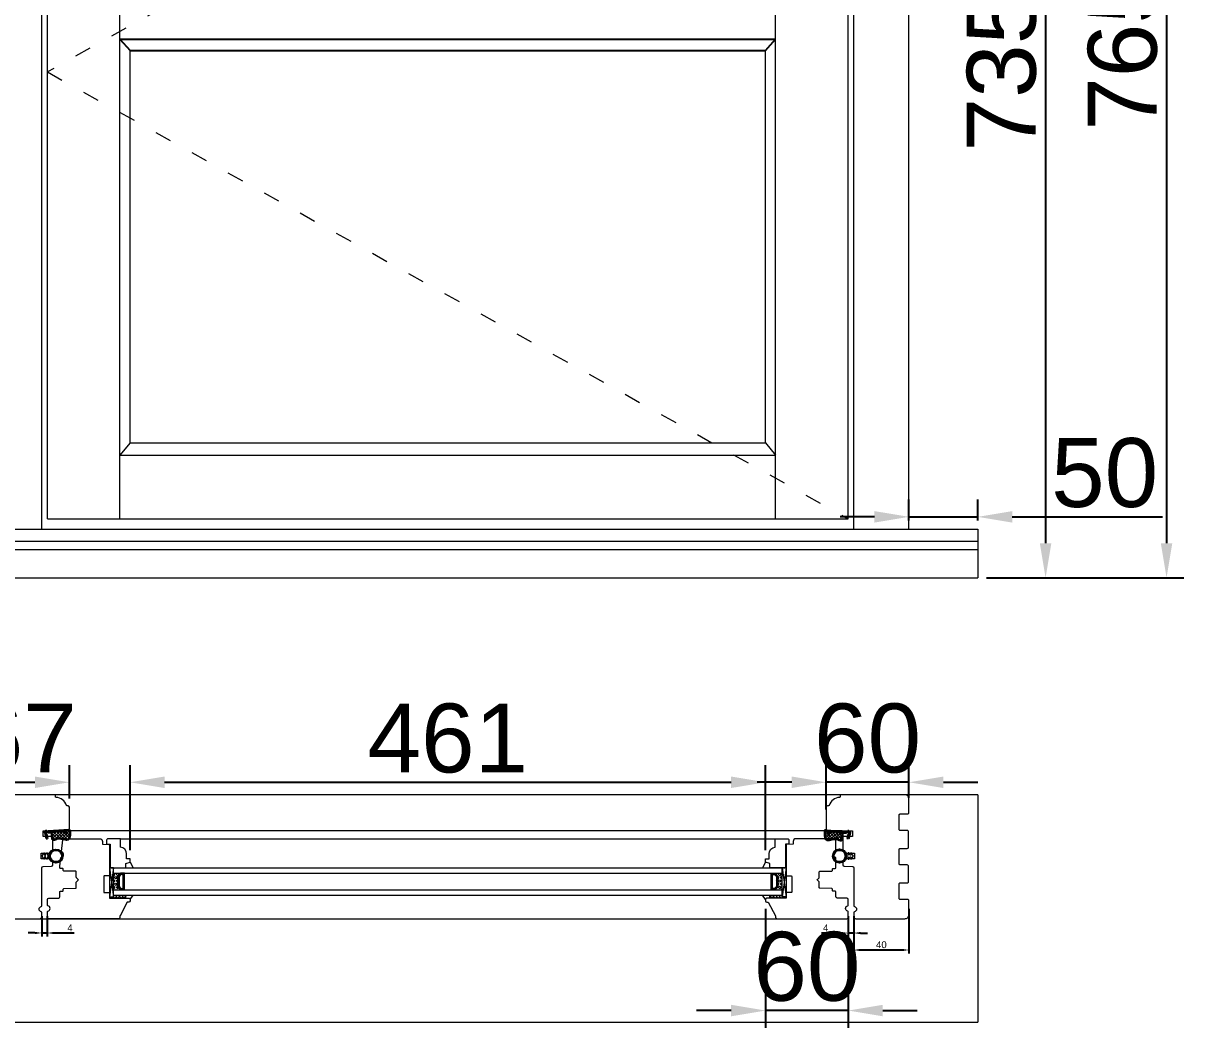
# Model space of a CAD drawing. Header units: millimetres. Extents: x 0 to 182016, y 11 to 3710.
# Drawn here: x 146379 to 147221, y 1122 to 1850 of the extents above; entities that cross this region are included whole.
import ezdxf

# ---------------------------------------------------------------- set-up
doc = ezdxf.new("R2010")
doc.units = ezdxf.units.MM
doc.linetypes.add('ACAD_ISO03W100', pattern=[30, 12, -18])
for name, color, linetype, lineweight in [('Matmenys', 10, 'Continuous', 20), ('OTHER', 251, 'Continuous', 13), ('Stakta', 7, 'Continuous', 25), ('Testinės profilio linijos', 7, 'Continuous', 5)]:
    doc.layers.add(name, color=color, linetype=linetype, lineweight=lineweight)
doc.styles.get("Standard").update_dxf_attribs({"font": 'arial.ttf'})
doc.dimstyles.new('2', dxfattribs={"dimscale": 2, "dimtxt": 2.5, "dimasz": 2.5, "dimexe": 1.25, "dimexo": 0.625, "dimtad": 1, "dimtxsty": 'Standard', "dimcen": 2.5, "dimadec": 0, "dimazin": 0, "dimtfac": 1, "dimtmove": 0, "dimatfit": 3, "dimfxl": 1, "dimarcsym": 0})
doc.dimstyles.new('Padidinti matmenys', dxfattribs={"dimscale": 10, "dimtxt": 5, "dimasz": 2.5, "dimexe": 1.25, "dimexo": 0.625, "dimtad": 1, "dimdec": 1, "dimtxsty": 'Standard', "dimcen": 2.5, "dimadec": 0, "dimazin": 0, "dimtfac": 1, "dimtdec": 1, "dimtmove": 0, "dimatfit": 3, "dimfxl": 1, "dimarcsym": 0})

# ---------------------------------------------------------------- blocks, each defined once
blk = doc.blocks.new('*D1292')
at = {"layer": 'Defpoints', "color": 0, "transparency": 16777216}
for p in [(147021.88, 1209.2), (146981.88, 1203.7), (146981.88, 1178.02)]:
    blk.add_point(p, dxfattribs=at)
at = {"layer": 'Matmenys', "color": 0, "lineweight": -2, "transparency": 16777216}
for p, q in [((147021.88, 1207.95), (147021.88, 1175.52)), ((146981.88, 1202.45), (146981.88, 1175.52)), ((147016.88, 1178.02), (146986.88, 1178.02))]:
    blk.add_line(p, q, dxfattribs=at)
at = {"layer": 'Matmenys', "color": 0, "transparency": 16777216}
for points in [[(146986.88, 1178.85), (146986.88, 1177.18), (146981.88, 1178.02)], [(147016.88, 1178.85), (147016.88, 1177.18), (147021.88, 1178.02)]]:
    blk.add_solid(points, dxfattribs=at)
at = {"layer": 'Matmenys', "color": 0, "lineweight": 5, "transparency": 16777216, "insert": (147001.88, 1181.82), "char_height": 5, "attachment_point": 5}
blk.add_mtext('40', dxfattribs=at)
blk = doc.blocks.new('*D1293')
at = {"color": 0, "lineweight": -2, "transparency": 16777216}
for p, q in [((146961.88, 1279.95), (146961.88, 1312.19)), ((147021.88, 1288.45), (147021.88, 1312.19)), ((146936.88, 1299.69), (146911.88, 1299.69)), ((147021.88, 1299.69), (146961.88, 1299.69)), ((147046.88, 1299.69), (147071.88, 1299.69))]:
    blk.add_line(p, q, dxfattribs=at)
at = {"color": 0, "transparency": 16777216}
for points in [[(146936.88, 1303.86), (146936.88, 1295.53), (146961.88, 1299.69)], [(147046.88, 1303.86), (147046.88, 1295.53), (147021.88, 1299.69)]]:
    blk.add_solid(points, dxfattribs=at)
at = {"layer": 'Defpoints', "color": 0, "transparency": 16777216}
for p in [(146961.88, 1299.69), (147021.88, 1282.2), (146961.88, 1273.7)]:
    blk.add_point(p, dxfattribs=at)
at = {"color": 0, "lineweight": 5, "transparency": 16777216, "insert": (146991.88, 1331.47), "char_height": 50, "attachment_point": 5}
blk.add_mtext('60', dxfattribs=at)
blk = doc.blocks.new('*D1294')
at = {"color": 0, "lineweight": -2, "transparency": 16777216}
for p, q in [((146917.88, 1207.95), (146917.88, 1121.59)), ((146977.88, 1197.7), (146977.88, 1121.59)), ((146892.88, 1134.09), (146867.88, 1134.09)), ((146977.88, 1134.09), (146917.88, 1134.09)), ((147002.88, 1134.09), (147027.88, 1134.09))]:
    blk.add_line(p, q, dxfattribs=at)
at = {"color": 0, "transparency": 16777216}
for points in [[(146892.88, 1138.26), (146892.88, 1129.92), (146917.88, 1134.09)], [(147002.88, 1138.26), (147002.88, 1129.92), (146977.88, 1134.09)]]:
    blk.add_solid(points, dxfattribs=at)
at = {"layer": 'Defpoints', "color": 0, "transparency": 16777216}
for p in [(146917.88, 1214.2), (146977.88, 1203.95), (146917.88, 1134.09)]:
    blk.add_point(p, dxfattribs=at)
at = {"color": 0, "lineweight": 5, "transparency": 16777216, "insert": (146947.88, 1165.87), "char_height": 50, "attachment_point": 5}
blk.add_mtext('60', dxfattribs=at)
blk = doc.blocks.new('*D1295')
at = {"layer": 'Defpoints', "color": 0, "transparency": 16777216}
for p in [(146977.88, 1203.7), (146981.88, 1203.7), (146977.88, 1190.31)]:
    blk.add_point(p, dxfattribs=at)
at = {"layer": 'Matmenys', "color": 0, "lineweight": -2, "transparency": 16777216}
for p, q in [((146977.88, 1202.45), (146977.88, 1187.81)), ((146981.88, 1202.45), (146981.88, 1187.81)), ((146972.88, 1190.31), (146958.48, 1190.31)), ((146981.88, 1190.31), (146977.88, 1190.31)), ((146986.88, 1190.31), (146991.88, 1190.31))]:
    blk.add_line(p, q, dxfattribs=at)
at = {"layer": 'Matmenys', "color": 0, "transparency": 16777216}
for points in [[(146972.88, 1191.14), (146972.88, 1189.47), (146977.88, 1190.31)], [(146986.88, 1191.14), (146986.88, 1189.47), (146981.88, 1190.31)]]:
    blk.add_solid(points, dxfattribs=at)
at = {"layer": 'Matmenys', "color": 0, "lineweight": 5, "transparency": 16777216, "insert": (146961.46, 1194.06), "char_height": 5, "attachment_point": 5}
blk.add_mtext('4', dxfattribs=at)
blk = doc.blocks.new('*D1297')
at = {"color": 0, "lineweight": -2, "transparency": 16777216}
for p, q in [((147028.13, 2183.08), (147133.51, 2183.08)), ((147121.01, 2158.08), (147121.01, 1473.05)), ((147078.13, 1448.05), (147133.51, 1448.05))]:
    blk.add_line(p, q, dxfattribs=at)
at = {"color": 0, "transparency": 16777216}
for points in [[(147116.84, 2158.08), (147125.17, 2158.08), (147121.01, 2183.08)], [(147116.84, 1473.05), (147125.17, 1473.05), (147121.01, 1448.05)]]:
    blk.add_solid(points, dxfattribs=at)
at = {"layer": 'Defpoints', "color": 0, "transparency": 16777216}
for p in [(147021.88, 2183.08), (147071.88, 1448.05), (147121.01, 1448.05)]:
    blk.add_point(p, dxfattribs=at)
at = {"color": 0, "lineweight": 5, "transparency": 16777216, "insert": (147089.21, 1815.57), "char_height": 50, "attachment_point": 5, "rotation": 90}
blk.add_mtext('735', dxfattribs=at)
blk = doc.blocks.new('*D1298')
at = {"layer": 'Defpoints', "color": 0, "transparency": 16777216}
for p in [(146392.89, 1203.73), (146396.89, 1203.73), (146392.89, 1190.36)]:
    blk.add_point(p, dxfattribs=at)
at = {"layer": 'Matmenys', "color": 0, "lineweight": -2, "transparency": 16777216}
for p, q in [((146392.89, 1202.48), (146392.89, 1187.86)), ((146396.89, 1202.48), (146396.89, 1187.86)), ((146387.89, 1190.36), (146382.89, 1190.36)), ((146392.89, 1190.36), (146396.89, 1190.36)), ((146401.89, 1190.36), (146416.29, 1190.36))]:
    blk.add_line(p, q, dxfattribs=at)
at = {"layer": 'Matmenys', "color": 0, "transparency": 16777216}
for points in [[(146387.89, 1191.19), (146387.89, 1189.53), (146392.89, 1190.36)], [(146401.89, 1191.19), (146401.89, 1189.53), (146396.89, 1190.36)]]:
    blk.add_solid(points, dxfattribs=at)
at = {"layer": 'Matmenys', "color": 0, "transparency": 16777216, "insert": (146413.31, 1194.11), "char_height": 5, "attachment_point": 5}
blk.add_mtext('4', dxfattribs=at)
blk = doc.blocks.new('*D1291')
at = {"color": 0, "lineweight": -2, "transparency": 16777216}
for p, q in [((146456.89, 1250.45), (146456.89, 1312.19)), ((146917.88, 1250.45), (146917.88, 1312.19)), ((146481.89, 1299.69), (146892.88, 1299.69))]:
    blk.add_line(p, q, dxfattribs=at)
at = {"color": 0, "transparency": 16777216}
for points in [[(146481.89, 1303.86), (146481.89, 1295.53), (146456.89, 1299.69)], [(146892.88, 1303.86), (146892.88, 1295.53), (146917.88, 1299.69)]]:
    blk.add_solid(points, dxfattribs=at)
at = {"layer": 'Defpoints', "color": 0, "transparency": 16777216}
for p in [(146917.88, 1299.69), (146456.89, 1244.2), (146917.88, 1244.2)]:
    blk.add_point(p, dxfattribs=at)
at = {"color": 0, "lineweight": 5, "transparency": 16777216, "insert": (146687.39, 1331.47), "char_height": 50, "attachment_point": 5}
blk.add_mtext('461', dxfattribs=at)
blk = doc.blocks.new('*D1962')
at = {"color": 0, "lineweight": -2, "transparency": 16777216}
for p, q in [((146345.89, 1287.94), (146345.89, 1312.19)), ((146412.89, 1287.94), (146412.89, 1312.19)), ((146370.89, 1299.69), (146387.89, 1299.69))]:
    blk.add_line(p, q, dxfattribs=at)
at = {"color": 0, "transparency": 16777216}
for points in [[(146370.89, 1303.86), (146370.89, 1295.53), (146345.89, 1299.69)], [(146387.89, 1303.86), (146387.89, 1295.53), (146412.89, 1299.69)]]:
    blk.add_solid(points, dxfattribs=at)
at = {"layer": 'Defpoints', "color": 0, "transparency": 16777216}
for p in [(146412.89, 1299.69), (146345.89, 1281.69), (146412.89, 1281.69)]:
    blk.add_point(p, dxfattribs=at)
at = {"color": 0, "lineweight": 5, "transparency": 16777216, "insert": (146379.39, 1331.47), "char_height": 50, "attachment_point": 5}
blk.add_mtext('67', dxfattribs=at)
blk = doc.blocks.new('*D1966')
at = {"color": 0, "lineweight": -2, "ltscale": 0.1, "transparency": 16777216}
for p, q in [((147021.88, 1489.65), (147021.88, 1504.74)), ((147071.88, 1489.65), (147071.88, 1504.74)), ((146996.88, 1492.24), (146971.88, 1492.24)), ((147021.88, 1492.24), (147071.88, 1492.24)), ((147096.88, 1492.24), (147205.84, 1492.24))]:
    blk.add_line(p, q, dxfattribs=at)
at = {"color": 0, "ltscale": 0.1, "transparency": 16777216}
for points in [[(146996.88, 1496.4), (146996.88, 1488.07), (147021.88, 1492.24)], [(147096.88, 1496.4), (147096.88, 1488.07), (147071.88, 1492.24)]]:
    blk.add_solid(points, dxfattribs=at)
at = {"layer": 'Defpoints', "color": 0, "ltscale": 0.1, "transparency": 16777216}
for p in [(147071.88, 1492.24), (147021.88, 1483.4), (147071.88, 1483.4)]:
    blk.add_point(p, dxfattribs=at)
at = {"color": 0, "ltscale": 0.1, "transparency": 16777216, "insert": (147163.86, 1524.02), "char_height": 50, "attachment_point": 5}
blk.add_mtext('50', dxfattribs=at)
blk = doc.blocks.new('*D1964')
at = {"color": 0, "lineweight": -2, "ltscale": 0.1, "transparency": 16777216}
for p, q in [((147028.13, 2213.08), (147221.26, 2213.08)), ((147208.76, 2188.08), (147208.76, 1473.05)), ((147078.13, 1448.05), (147221.26, 1448.05))]:
    blk.add_line(p, q, dxfattribs=at)
at = {"color": 0, "ltscale": 0.1, "transparency": 16777216}
for points in [[(147204.59, 2188.08), (147212.92, 2188.08), (147208.76, 2213.08)], [(147204.59, 1473.05), (147212.92, 1473.05), (147208.76, 1448.05)]]:
    blk.add_solid(points, dxfattribs=at)
at = {"layer": 'Defpoints', "color": 0, "ltscale": 0.1, "transparency": 16777216}
for p in [(147021.88, 2213.08), (147071.88, 1448.05), (147208.76, 1448.05)]:
    blk.add_point(p, dxfattribs=at)
at = {"color": 0, "ltscale": 0.1, "transparency": 16777216, "insert": (147176.98, 1830.57), "char_height": 50, "attachment_point": 5, "rotation": 90}
blk.add_mtext('765', dxfattribs=at)

msp = doc.modelspace()

# ---------------------------------------------------------------- hatches: boundary and pattern name
at = {"lineweight": 0}
h = msp.add_hatch(dxfattribs=at)
h.set_pattern_fill('HEX', color=256, scale=0.25, angle=90, style=0)
h.set_pattern_definition([(90, (128097.6224, -11685.7087), (1.374815, -4e-16), [0.79375, -1.5875]), (330, (128097.6224, -11685.7087), (-0.6874075, -1.190624716), [0.79375, -1.5875]), (30, (128097.6224, -11684.915), (0.6874075, -1.190624716), [0.79375, -1.5875])])
h.paths.add_polyline_path([(146444.8934556, 1221.699597), (146449.8934556, 1221.699597), (146447.8934556, 1223.699597), (146447.8934556, 1231.699597), (146449.8934556, 1233.699597), (146444.8934556, 1233.700306)])
h = msp.add_hatch(dxfattribs=at)
h.set_pattern_fill('JIS_WOOD', color=256, angle=90, style=0)
h.set_pattern_definition([(45, (128097.6224, -11685.7087), (0.5, -0.5), [])])
h.paths.add_polyline_path([(146447.8934556, 1231.699597), (146447.8934556, 1223.699597), (146449.8934556, 1221.699597), (146452.8934556, 1221.699597), (146452.911189, 1233.7361795), (146449.8934556, 1233.699597)])
h.paths.add_polyline_path([(146448.8934556, 1224.1138105), (146448.8934556, 1231.2853834), (146450.3076691, 1232.699597), (146451.8934556, 1232.699597), (146451.8934556, 1222.699597), (146450.3076691, 1222.699597)], flags=16)
h = msp.add_hatch(dxfattribs=at)
h.set_pattern_fill('JIS_WOOD', color=256, angle=90, style=0)
h.set_pattern_definition([(45, (128179.11124, -11685.7087), (0.5, -0.5), [])])
h.paths.add_polyline_path([(146926.8823523, 1231.699597), (146926.8823523, 1223.699597), (146924.8823523, 1221.699597), (146921.8823523, 1221.699597), (146921.8646189, 1233.7361795), (146924.8823523, 1233.699597)])
h.paths.add_polyline_path([(146925.8823523, 1224.1138105), (146925.8823523, 1231.2853834), (146924.4681388, 1232.699597), (146922.8823523, 1232.699597), (146922.8823523, 1222.699597), (146924.4681388, 1222.699597)], flags=16)
h = msp.add_hatch(dxfattribs=at)
h.set_pattern_fill('HEX', color=256, scale=0.25, angle=90, style=0)
h.set_pattern_definition([(90, (128179.1112, -11685.7087), (1.374815, -4e-16), [0.79375, -1.5875]), (330, (128179.1112, -11685.7087), (-0.6874075, -1.190624716), [0.79375, -1.5875]), (30, (128179.1112, -11684.915), (0.6874075, -1.190624716), [0.79375, -1.5875])])
h.paths.add_polyline_path([(146929.8823523, 1221.699597), (146924.8823523, 1221.699597), (146926.8823523, 1223.699597), (146926.8823523, 1231.699597), (146924.8823523, 1233.699597), (146929.8823523, 1233.700306)])
at = {"lineweight": 0, "ltscale": 0.5}
h = msp.add_hatch(dxfattribs=at)
h.set_pattern_fill('ANSI37', color=256, scale=0.5, angle=90, style=0)
h.set_pattern_definition([(135, (146441.3935, 1215.7003), (-1.12253, -1.12253), []), (225, (146441.3935, 1215.7003), (1.12253, -1.12253), [])])
h.paths.add_polyline_path([(146453.8934556, 1217.700306), (146444.8934556, 1217.700306), (146444.8934556, 1215.700306), (146453.8934556, 1215.700306)])
h = msp.add_hatch(dxfattribs=at)
h.set_pattern_fill('ANSI37', color=256, scale=0.5, angle=90, style=0)
h.set_pattern_definition([(135, (146522.8823, 1215.7003), (-1.122532, -1.122532), []), (225, (146522.8823, 1215.7003), (1.122532, -1.122532), [])])
h.paths.add_polyline_path([(146920.8823523, 1217.700306), (146929.8823523, 1217.700306), (146929.8823523, 1215.700306), (146920.8823523, 1215.700306)])
at = {"layer": 'Matmenys'}
h = msp.add_hatch(dxfattribs=at)
h.set_pattern_fill('ANSI37', color=252, scale=0.5, angle=-180, style=0)
h.set_pattern_definition([(225, (-13233.9916, -1098217.9917), (1.1225320151, -1.1225320151), []), (315, (-13233.9916, -1098217.9917), (1.1225320151, 1.1225320151), [])])
edge = h.paths.add_edge_path()
edge.add_arc((146410.3050085, 1264.0058823), 0.1, 363.5893456117, 453.5893456117, ccw=False)
edge.add_line((146410.4048124, 1264.0121428), (146410.5018955, 1262.4644571))
edge.add_arc((146410.7514051, 1262.4801083), 0.25, 183.5893456117, 363.5893456117)
edge.add_line((146411.0009147, 1262.4957595), (146410.8725291, 1264.5424645))
edge.add_arc((146410.7727252, 1264.536204), 0.1, 363.5893456117, 453.589345619)
edge.add_line((146410.7664647, 1264.6360078), (146410.7617198, 1264.7116508))
edge.add_line((146410.7617198, 1264.7116508), (146412.7435207, 1264.8359652))
edge.add_spline(control_points=[(146412.7435207, 1264.8359652), (146412.8226792, 1264.8241628), (146412.8926708, 1264.8129873), (146412.9764216, 1264.7911934), (146412.999986, 1264.7818076), (146413.023869, 1264.7691127), (146413.0319286, 1264.7628634), (146413.0564164, 1264.7372746), (146413.0753093, 1264.7080376), (146413.1090126, 1264.6037178), (146413.1221346, 1264.5307856), (146413.1418367, 1264.2778026), (146413.1313384, 1264.0639684), (146413.1120103, 1263.62149), (146413.1075349, 1263.4021611), (146413.1064587, 1262.9822702), (146413.1094907, 1262.7791841), (146413.1222011, 1262.1889768), (146413.1353776, 1261.8209267), (146413.1351159, 1261.0677452), (146413.1166196, 1260.6909954), (146413.0134332, 1260.0978909), (146412.9535392, 1259.87032), (146412.8005036, 1259.4732188), (146412.7177542, 1259.3014311), (146412.513754, 1258.9602634), (146412.3936392, 1258.7940607), (146412.1261941, 1258.502901), (146411.9785204, 1258.3793209), (146411.6973359, 1258.2196022), (146411.5620396, 1258.1720483), (146411.2607408, 1258.1124433), (146411.0971408, 1258.10174), (146410.512544, 1258.1154839), (146410.0486284, 1258.2102381), (146409.1561323, 1258.3819804), (146408.729052, 1258.4656749), (146407.6507034, 1258.6768613), (146406.9926528, 1258.8105953), (146405.9995509, 1258.9355213), (146405.6959498, 1258.9660152), (146405.0739062, 1258.9903506), (146404.7580021, 1258.9828099), (146404.2087939, 1258.8979256), (146403.9727105, 1258.8365869), (146403.5720591, 1258.6641266), (146403.4134265, 1258.5692781), (146403.1147678, 1258.3850097), (146402.9733105, 1258.2951522), (146402.6715276, 1258.1390691), (146402.5064749, 1258.069099), (146402.1413532, 1257.9493678), (146401.9404031, 1257.9063653), (146401.6009865, 1257.8824666), (146401.459001, 1257.8956724), (146401.2637803, 1257.9557116), (146401.1984525, 1257.9924518), (146401.0717292, 1258.1010009), (146401.0125513, 1258.1730671), (146400.8554738, 1258.4371547), (146400.7739741, 1258.6782629), (146400.6573568, 1259.2286739), (146400.6208253, 1259.536869), (146400.5675538, 1260.1330868), (146400.5483313, 1260.4206378), (146400.5049719, 1260.9511276), (146400.4828357, 1261.1993861), (146400.4466214, 1261.6041884), (146400.4325349, 1261.7615918), (146400.4044129, 1262.0855241), (146400.3893768, 1262.2638414), (146400.3210918, 1262.5667084), (146400.2854568, 1262.6845304), (146400.18986, 1262.8970092), (146400.1367131, 1262.990924), (146400.0180723, 1263.1361178), (146399.9624501, 1263.1911359), (146399.8386829, 1263.2802278), (146399.7750558, 1263.3131072), (146399.6561918, 1263.3612754), (146399.5991148, 1263.3781567), (146399.4985344, 1263.4041006), (146399.4541388, 1263.4138182), (146399.4131425, 1263.4228541)], knot_values=[0, 0, 0, 0, 0.2245066002, 0.2245066002, 0.377043448, 0.377043448, 0.5295802957, 0.5295802957, 0.8082977366, 0.8082977366, 1.0870151774, 1.0870151774, 1.6244414062, 1.6244414062, 2.161867635, 2.161867635, 2.6992938638, 2.6992938638, 3.7741463214, 3.7741463214, 5.0334406395, 5.0334406395, 5.8656302806, 5.8656302806, 6.5060139406, 6.5060139406, 7.1463976006, 7.1463976006, 7.7996240151, 7.7996240151, 8.3563201169, 8.3563201169, 8.9130162187, 8.9130162187, 10.239934143, 10.239934143, 11.5668520673, 11.5668520673, 13.5970761059, 13.5970761059, 14.4582175179, 14.4582175179, 15.3193589298, 15.3193589298, 15.9856015553, 15.9856015553, 16.5061017172, 16.5061017172, 17.0266018791, 17.0266018791, 17.547102041, 17.547102041, 18.1672448488, 18.1672448488, 18.7176261004, 18.7176261004, 19.1465766047, 19.1465766047, 19.5755271091, 19.5755271091, 20.3898249977, 20.3898249977, 21.2041228863, 21.2041228863, 21.9655448497, 21.9655448497, 22.7269668131, 22.7269668131, 23.2229068178, 23.2229068178, 23.7188468224, 23.7188468224, 24.0184411081, 24.0184411081, 24.2549295987, 24.2549295987, 24.4119994701, 24.4119994701, 24.5501072405, 24.5501072405, 24.6882150108, 24.6882150108, 24.8099116426, 24.8099116426, 24.8099116426, 24.8099116426], degree=3, periodic=0)
edge.add_line((146399.4131425, 1263.4228541), (146410.298748, 1264.1056862))
h = msp.add_hatch(dxfattribs=at)
h.set_pattern_fill('ANSI37', color=252, scale=0.5, angle=-93.5893456117, style=0)
h.set_pattern_definition([(311.4106544, (143396.8451, -270929.4862), (1.190606082, 1.0500540025), []), (41.4106544, (143396.8451, -270929.4862), (-1.0500540025, 1.190606082), [])])
edge = h.paths.add_edge_path()
edge.add_arc((146963.7965042, 1263.8200358), 0.1, 86.4106543883, 176.4106543883)
edge.add_line((146963.6967003, 1263.8262963), (146963.5996171, 1262.2786106))
edge.add_arc((146963.3501075, 1262.2942618), 0.25, 176.4106543883, 356.4106543883, ccw=False)
edge.add_line((146963.1005979, 1262.3099131), (146963.2289836, 1264.356618))
edge.add_arc((146963.3287874, 1264.3503575), 0.1, 86.410654381, 176.4106543883, ccw=False)
edge.add_line((146963.3350479, 1264.4501613), (146963.3397929, 1264.5258043))
edge.add_line((146963.3397929, 1264.5258043), (146961.357992, 1264.6501187))
edge.add_spline(control_points=[(146961.357992, 1264.6501187), (146961.2788335, 1264.6383164), (146961.2088418, 1264.6271408), (146961.125091, 1264.6053469), (146961.1015267, 1264.5959611), (146961.0776437, 1264.5832662), (146961.0695841, 1264.577017), (146961.0450962, 1264.5514282), (146961.0262034, 1264.5221911), (146960.9925, 1264.4178714), (146960.9793781, 1264.3449391), (146960.9596759, 1264.0919561), (146960.9701742, 1263.878122), (146960.9895024, 1263.4356435), (146960.9939778, 1263.2163147), (146960.9950539, 1262.7964238), (146960.992022, 1262.5933376), (146960.9793115, 1262.0031303), (146960.9661351, 1261.6350802), (146960.9663968, 1260.8818988), (146960.9848931, 1260.5051489), (146961.0880795, 1259.9120445), (146961.1479735, 1259.6844735), (146961.3010091, 1259.2873723), (146961.3837585, 1259.1155846), (146961.5877587, 1258.7744169), (146961.7078735, 1258.6082142), (146961.9753186, 1258.3170545), (146962.1229923, 1258.1934745), (146962.4041768, 1258.0337557), (146962.5394731, 1257.9862018), (146962.8407719, 1257.9265968), (146963.0043719, 1257.9158935), (146963.5889687, 1257.9296374), (146964.0528843, 1258.0243916), (146964.9453804, 1258.1961339), (146965.3724606, 1258.2798285), (146966.4508092, 1258.4910148), (146967.1088598, 1258.6247489), (146968.1019617, 1258.7496749), (146968.4055629, 1258.7801687), (146969.0276065, 1258.8045042), (146969.3435105, 1258.7969634), (146969.8927188, 1258.7120791), (146970.1288022, 1258.6507404), (146970.5294536, 1258.4782801), (146970.6880861, 1258.3834316), (146970.9867449, 1258.1991633), (146971.1282022, 1258.1093058), (146971.429985, 1257.9532227), (146971.5950378, 1257.8832525), (146971.9601595, 1257.7635213), (146972.1611096, 1257.7205188), (146972.5005262, 1257.6966201), (146972.6425117, 1257.7098259), (146972.8377324, 1257.7698651), (146972.9030602, 1257.8066053), (146973.0297835, 1257.9151544), (146973.0889614, 1257.9872206), (146973.2460389, 1258.2513082), (146973.3275386, 1258.4924165), (146973.4441559, 1259.0428274), (146973.4806874, 1259.3510225), (146973.5339589, 1259.9472404), (146973.5531813, 1260.2347913), (146973.5965408, 1260.7652812), (146973.618677, 1261.0135397), (146973.6548913, 1261.418342), (146973.6689777, 1261.5757453), (146973.6970998, 1261.8996777), (146973.7121359, 1262.0779949), (146973.7804209, 1262.380862), (146973.8160559, 1262.498684), (146973.9116527, 1262.7111628), (146973.9647996, 1262.8050776), (146974.0834403, 1262.9502713), (146974.1390626, 1263.0052894), (146974.2628298, 1263.0943814), (146974.3264568, 1263.1272608), (146974.4453209, 1263.175429), (146974.5023979, 1263.1923102), (146974.6029783, 1263.2182541), (146974.6473739, 1263.2279717), (146974.6883702, 1263.2370076)], knot_values=[0, 0, 0, 0, 0.2245066002, 0.2245066002, 0.377043448, 0.377043448, 0.5295802957, 0.5295802957, 0.8082977366, 0.8082977366, 1.0870151774, 1.0870151774, 1.6244414062, 1.6244414062, 2.161867635, 2.161867635, 2.6992938638, 2.6992938638, 3.7741463214, 3.7741463214, 5.0334406395, 5.0334406395, 5.8656302806, 5.8656302806, 6.5060139406, 6.5060139406, 7.1463976006, 7.1463976006, 7.7996240151, 7.7996240151, 8.3563201169, 8.3563201169, 8.9130162187, 8.9130162187, 10.239934143, 10.239934143, 11.5668520673, 11.5668520673, 13.5970761059, 13.5970761059, 14.4582175179, 14.4582175179, 15.3193589298, 15.3193589298, 15.9856015553, 15.9856015553, 16.5061017172, 16.5061017172, 17.0266018791, 17.0266018791, 17.547102041, 17.547102041, 18.1672448488, 18.1672448488, 18.7176261004, 18.7176261004, 19.1465766047, 19.1465766047, 19.5755271091, 19.5755271091, 20.3898249977, 20.3898249977, 21.2041228863, 21.2041228863, 21.9655448497, 21.9655448497, 22.7269668131, 22.7269668131, 23.2229068178, 23.2229068178, 23.7188468224, 23.7188468224, 24.0184411081, 24.0184411081, 24.2549295987, 24.2549295987, 24.4119994701, 24.4119994701, 24.5501072405, 24.5501072405, 24.6882150108, 24.6882150108, 24.8099116426, 24.8099116426, 24.8099116426, 24.8099116426], degree=3, periodic=0)
edge.add_line((146974.6883702, 1263.2370076), (146963.8027647, 1263.9198397))

# ---------------------------------------------------------------- linework, layer by layer
at = {"lineweight": 5}
for p, q in [((147021.8823523, 1483.4002605), (147021.8823523, 2183.0808812)), ((146392.8934556, 1483.4002605), (146392.8934556, 2143.0808808)), ((146396.8934556, 1490.850432), (146396.8934556, 2139.0808808)), ((146449.5763613, 1490.850432), (146449.5763613, 2139.0808808)), ((146925.1994466, 1490.850432), (146925.1994466, 2139.0808808)), ((146977.882352, 1490.850432), (146977.882352, 2139.0808808)), ((146981.882352, 1483.4002605), (146981.882352, 2143.0808808)), ((146456.8934556, 1545.850432), (146456.8934556, 1830.5576611)), ((146917.8823523, 1545.850432), (146917.8823523, 1830.5576611)), ((146456.8934556, 1545.850432), (146449.5763613, 1536.8690582)), ((146456.8934556, 1545.850432), (146917.8823523, 1545.850432)), ((146917.8823523, 1545.850432), (146925.1994466, 1536.8690582)), ((146449.5763613, 1536.8690582), (146925.1994466, 1536.8690582)), ((146396.8934556, 1490.850432), (146977.882352, 1490.850432)), ((145686.9045584, 1483.4002605), (147071.8823523, 1483.4002605)), ((147071.8823523, 1483.4002605), (147071.8823523, 1448.050432)), ((145686.9045584, 1474.6227022), (147071.8823523, 1474.6227022)), ((145686.9045584, 1468.6674253), (147071.8823523, 1468.6674253)), ((145686.9045584, 1448.050432), (147071.8823523, 1448.050432)), ((147071.8823527, 1290.700306), (147018.8823527, 1290.700306)), ((147071.8823527, 1290.700306), (147071.8823527, 1125.700306)), ((145686.9045584, 1125.700306), (147071.8823527, 1125.700306))]:
    msp.add_line(p, q, dxfattribs=at)
at = {"linetype": 'ACAD_ISO03W100', "lineweight": 5}
for p, q in [((146977.8823523, 2139.0808808), (146396.8934552, 1814.9656562)), ((146396.8934552, 1814.9656562), (146977.8823523, 1490.850432))]:
    msp.add_line(p, q, dxfattribs=at)
at = {"ltscale": 0.1}
for p, q in [((146449.5763613, 1838.6560873), (146925.1994466, 1838.6560873)), ((146456.8934556, 1830.5576611), (146917.8823523, 1830.5576611))]:
    msp.add_line(p, q, dxfattribs=at)
for p, q in [((146395.8112734, 1264.6997323), (146394.7809321, 1263.6332677)), ((146394.7809321, 1263.6332677), (146394.8122346, 1263.1342485)), ((146394.8122346, 1263.1342485), (146394.9595205, 1263.1434874)), ((146394.9595205, 1263.1434874), (146395.942967, 1258.7963969)), ((146395.4649829, 1263.175194), (146410.298748, 1264.1056862)), ((146395.4649829, 1263.175194), (146395.7021778, 1262.1267309)), ((146396.5589141, 1264.7466303), (146395.5082008, 1263.6788877)), ((146395.5082008, 1263.6788877), (146410.7664647, 1264.6360078)), ((146395.8112734, 1264.6997323), (146396.5589141, 1264.7466303)), ((146410.4048124, 1264.0121428), (146410.5018955, 1262.4644571)), ((146410.7664647, 1264.6360078), (146410.7617198, 1264.7116508)), ((146410.8725291, 1264.5424645), (146411.0009147, 1262.4957595)), ((146963.2289836, 1264.356618), (146963.1005979, 1262.3099131)), ((146963.3350479, 1264.4501613), (146963.3397929, 1264.5258043)), ((146978.5933118, 1263.4930413), (146963.3350479, 1264.4501613)), ((146963.6967003, 1263.8262963), (146963.5996171, 1262.2786106)), ((146978.6365297, 1262.9893476), (146963.8027647, 1263.9198397)), ((146978.2902393, 1264.5138859), (146977.5425986, 1264.5607839)), ((146977.5425986, 1264.5607839), (146978.5933118, 1263.4930413)), ((146979.1419922, 1262.9576409), (146978.1585457, 1258.6105505)), ((146978.2902393, 1264.5138859), (146979.3205805, 1263.4474212)), ((146978.6365297, 1262.9893476), (146978.3993349, 1261.9408844)), ((146979.2892781, 1262.948402), (146979.1419922, 1262.9576409)), ((146979.3205805, 1263.4474212), (146979.2892781, 1262.948402)), ((146395.7021778, 1262.1267309), (146396.1898538, 1262.2370583)), ((146395.942967, 1258.7963969), (146396.918319, 1259.0170518)), ((146396.1898538, 1262.2370583), (146396.918319, 1259.0170518)), ((146977.9116589, 1262.0512118), (146977.1831937, 1258.8312053)), ((146978.1585457, 1258.6105505), (146977.1831937, 1258.8312053)), ((146978.3993349, 1261.9408844), (146977.9116589, 1262.0512118))]:
    msp.add_line(p, q)
at = {"color": 1}
for p, q in [((146412.7877609, 1265.1326852), (146397.4629455, 1264.1713905)), ((146412.7435207, 1264.8359652), (146397.508576, 1263.8803079)), ((146399.3485697, 1263.1298859), (146397.5881184, 1263.0194564)), ((146961.3137517, 1264.9468388), (146976.6385672, 1263.9855441)), ((146961.357992, 1264.6501187), (146976.5929367, 1263.6944614)), ((146974.752943, 1262.9440395), (146976.5133943, 1262.8336099))]:
    msp.add_line(p, q, dxfattribs=at)
at = {"lineweight": 9}
for p, q in [((146449.8934556, 1258.700306), (146924.8823523, 1258.700306)), ((146444.8935407, 1237.700306), (146929.8822672, 1237.700306)), ((146444.8935407, 1233.700306), (146929.8822672, 1233.700306)), ((146444.8935407, 1221.700306), (146929.8822672, 1221.700306)), ((146444.8935407, 1217.700306), (146929.8822672, 1217.700306))]:
    msp.add_line(p, q, dxfattribs=at)
at = {"lineweight": 0}
for p, q in [((146444.8934556, 1237.699597), (146441.8934556, 1216.699597)), ((146441.8934556, 1237.699597), (146444.8934556, 1216.699597)), ((146456.8934556, 1241.700306), (146459.1801207, 1237.700306)), ((146917.8823523, 1241.700306), (146915.5956872, 1237.700306)), ((146929.8823523, 1237.699597), (146932.8823523, 1216.699597)), ((146932.8823523, 1237.699597), (146929.8823523, 1216.699597)), ((146453.8934556, 1215.700306), (146453.8934556, 1217.700306)), ((146456.8934556, 1214.700306), (146459.1801207, 1217.700306)), ((146917.8823523, 1214.700306), (146915.5956872, 1217.700306)), ((146920.8823523, 1215.700306), (146920.8823523, 1217.700306)), ((146929.8823523, 1215.700306), (146929.8823523, 1218.700306))]:
    msp.add_line(p, q, dxfattribs=at)
at = {"ltscale": 0.1}
for points in [[(146449.5763613, 1838.6560873), (146456.8934556, 1830.5576611)], [(146917.8823523, 1830.5576611), (146925.1994466, 1838.6560873)]]:
    msp.add_lwpolyline(points, dxfattribs=at)
at = {"lineweight": 0}
for points in [[(146449.8934556, 1252.700306), (146449.8934556, 1258.700306), (146440.8934556, 1258.700306, 0.4142135624), (146439.8934556, 1257.700306), (146439.8934556, 1254.700306), (146442.3934556, 1254.700306), (146442.3934556, 1237.700306), (146453.8934556, 1237.700306), (146453.8934556, 1240.700306), (146456.8934556, 1241.700306), (146456.8934556, 1244.200306), (146454.3934556, 1244.200306), (146454.3934556, 1247.7253688, 0.3851703882), (146449.8934556, 1252.700306)], [(146924.8823523, 1252.700306), (146924.8823523, 1258.700306), (146933.8823523, 1258.700306, -0.4142135624), (146934.8823523, 1257.700306), (146934.8823523, 1254.700306), (146932.3823523, 1254.700306), (146932.3823523, 1237.700306), (146920.8823523, 1237.700306), (146920.8823523, 1240.700306), (146917.8823523, 1241.700306), (146917.8823523, 1244.200306), (146920.3823523, 1244.200306), (146920.3823523, 1247.7253688, -0.3851703882), (146924.8823523, 1252.700306)]]:
    msp.add_lwpolyline(points, format="xyb", dxfattribs=at)
for points in [[(146441.8934556, 1237.699597), (146441.8934556, 1216.699597), (146444.8934556, 1216.699597), (146444.8934556, 1237.699597)], [(146932.8823523, 1237.699597), (146932.8823523, 1216.699597), (146929.8823523, 1216.699597), (146929.8823523, 1237.699597)], [(146447.8934556, 1231.699597), (146447.8934556, 1223.699597), (146449.8934556, 1221.699597), (146452.8934556, 1221.699597), (146452.8934556, 1233.699597), (146449.8934556, 1233.699597)], [(146448.8934556, 1231.2853834), (146448.8934556, 1224.1138105), (146450.3076691, 1222.699597), (146451.8934556, 1222.699597), (146451.8934556, 1232.699597), (146450.3076691, 1232.699597)], [(146926.8823523, 1231.699597), (146926.8823523, 1223.699597), (146924.8823523, 1221.699597), (146921.8823523, 1221.699597), (146921.8823523, 1233.699597), (146924.8823523, 1233.699597)], [(146925.8823523, 1231.2853834), (146925.8823523, 1224.1138105), (146924.4681388, 1222.699597), (146922.8823523, 1222.699597), (146922.8823523, 1232.699597), (146924.4681388, 1232.699597)]]:
    msp.add_lwpolyline(points, close=True, dxfattribs=at)
at = {"color": 18, "linetype": 'ByBlock', "true_color": 0x000000}
for centre, radius in [((146403.1430709, 1246.1904755), 4.85), ((146403.1430709, 1246.1904755), 4.25), ((146971.5553418, 1246.1992405), 4.85), ((146971.5553418, 1246.1992405), 4.25)]:
    msp.add_circle(centre, radius, dxfattribs=at)
for centre, radius, start, end in [((146410.3050085, 1264.0058823), 0.1, 3.5893456092, 93.5893456125), ((146410.7727252, 1264.536204), 0.1, 3.5893456092, 93.5893456125), ((146963.3287874, 1264.3503575), 0.1, 86.4106543875, 176.4106543908), ((146963.7965042, 1263.8200358), 0.1, 86.4106543875, 176.4106543908), ((146410.7514051, 1262.4801083), 0.25, 183.5893456092, 3.5893456092), ((146963.3501075, 1262.2942618), 0.25, 176.4106543908, 356.4106543908)]:
    msp.add_arc(centre, radius, start, end)
at = {"color": 1}
for points in [[(146412.7877609, 1265.1326852), (146413.1492613, 1265.0421885), (146413.4188022, 1263.76833), (146412.9304128, 1259.075957), (146411.8872151, 1257.9859508), (146409.7237432, 1257.9673344), (146408.0257034, 1258.2977083), (146405.8602625, 1258.6446246), (146403.8235408, 1258.4451959), (146402.9952961, 1257.9690269), (146401.1407559, 1257.6887635), (146400.24831, 1260.400942), (146400.1211425, 1261.8798177), (146400.0031711, 1262.5670855), (146399.7009655, 1263.0089709), (146399.3485697, 1263.1298859)], [(146961.3137517, 1264.9468388), (146960.9522514, 1264.856342), (146960.6827105, 1263.5824835), (146961.1710998, 1258.8901106), (146962.2142976, 1257.8001043), (146964.3777695, 1257.7814879), (146966.0758093, 1258.1118618), (146968.2412502, 1258.4587781), (146970.2779718, 1258.2593494), (146971.1062166, 1257.7831804), (146972.9607567, 1257.502917), (146973.8532026, 1260.2150956), (146973.9803702, 1261.6939712), (146974.0983415, 1262.3812391), (146974.4005472, 1262.8231244), (146974.752943, 1262.9440395)]]:
    msp.add_spline(points, degree=3, dxfattribs=at)
for points in [[(146412.7435207, 1264.8359652), (146412.8226792, 1264.8241628), (146412.8926708, 1264.8129873), (146412.9764216, 1264.7911934), (146412.999986, 1264.7818076), (146413.023869, 1264.7691127), (146413.0319286, 1264.7628634), (146413.0564164, 1264.7372746), (146413.0753093, 1264.7080376), (146413.1090126, 1264.6037178), (146413.1221346, 1264.5307856), (146413.1418367, 1264.2778026), (146413.1313384, 1264.0639684), (146413.1120103, 1263.62149), (146413.1075349, 1263.4021611), (146413.1064587, 1262.9822702), (146413.1094907, 1262.7791841), (146413.1222011, 1262.1889768), (146413.1353776, 1261.8209267), (146413.1351159, 1261.0677452), (146413.1166196, 1260.6909954), (146413.0134332, 1260.0978909), (146412.9535392, 1259.87032), (146412.8005036, 1259.4732188), (146412.7177542, 1259.3014311), (146412.513754, 1258.9602634), (146412.3936392, 1258.7940607), (146412.1261941, 1258.502901), (146411.9785204, 1258.3793209), (146411.6973359, 1258.2196022), (146411.5620396, 1258.1720483), (146411.2607408, 1258.1124433), (146411.0971408, 1258.10174), (146410.512544, 1258.1154839), (146410.0486284, 1258.2102381), (146409.1561323, 1258.3819804), (146408.729052, 1258.4656749), (146407.6507034, 1258.6768613), (146406.9926528, 1258.8105953), (146405.9995509, 1258.9355213), (146405.6959498, 1258.9660152), (146405.0739062, 1258.9903506), (146404.7580021, 1258.9828099), (146404.2087939, 1258.8979256), (146403.9727105, 1258.8365869), (146403.5720591, 1258.6641266), (146403.4134265, 1258.5692781), (146403.1147678, 1258.3850097), (146402.9733105, 1258.2951522), (146402.6715276, 1258.1390691), (146402.5064749, 1258.069099), (146402.1413532, 1257.9493678), (146401.9404031, 1257.9063653), (146401.6009865, 1257.8824666), (146401.459001, 1257.8956724), (146401.2637803, 1257.9557116), (146401.1984525, 1257.9924518), (146401.0717292, 1258.1010009), (146401.0125513, 1258.1730671), (146400.8554738, 1258.4371547), (146400.7739741, 1258.6782629), (146400.6573568, 1259.2286739), (146400.6208253, 1259.536869), (146400.5675538, 1260.1330868), (146400.5483313, 1260.4206378), (146400.5049719, 1260.9511276), (146400.4828357, 1261.1993861), (146400.4466214, 1261.6041884), (146400.4325349, 1261.7615918), (146400.4044129, 1262.0855241), (146400.3893768, 1262.2638414), (146400.3210918, 1262.5667084), (146400.2854568, 1262.6845304), (146400.18986, 1262.8970092), (146400.1367131, 1262.990924), (146400.0180723, 1263.1361178), (146399.9624501, 1263.1911359), (146399.8386829, 1263.2802278), (146399.7750558, 1263.3131072), (146399.6561918, 1263.3612754), (146399.5991148, 1263.3781567), (146399.4985344, 1263.4041006), (146399.4541388, 1263.4138182), (146399.4131425, 1263.4228541)], [(146961.357992, 1264.6501187), (146961.2788335, 1264.6383164), (146961.2088418, 1264.6271408), (146961.125091, 1264.6053469), (146961.1015267, 1264.5959611), (146961.0776437, 1264.5832662), (146961.0695841, 1264.577017), (146961.0450962, 1264.5514282), (146961.0262034, 1264.5221911), (146960.9925, 1264.4178714), (146960.9793781, 1264.3449391), (146960.9596759, 1264.0919561), (146960.9701742, 1263.878122), (146960.9895024, 1263.4356435), (146960.9939778, 1263.2163147), (146960.9950539, 1262.7964238), (146960.992022, 1262.5933376), (146960.9793115, 1262.0031303), (146960.9661351, 1261.6350802), (146960.9663968, 1260.8818988), (146960.9848931, 1260.5051489), (146961.0880795, 1259.9120445), (146961.1479735, 1259.6844735), (146961.3010091, 1259.2873723), (146961.3837585, 1259.1155846), (146961.5877587, 1258.7744169), (146961.7078735, 1258.6082142), (146961.9753186, 1258.3170545), (146962.1229923, 1258.1934745), (146962.4041768, 1258.0337557), (146962.5394731, 1257.9862018), (146962.8407719, 1257.9265968), (146963.0043719, 1257.9158935), (146963.5889687, 1257.9296374), (146964.0528843, 1258.0243916), (146964.9453804, 1258.1961339), (146965.3724606, 1258.2798285), (146966.4508092, 1258.4910148), (146967.1088598, 1258.6247489), (146968.1019617, 1258.7496749), (146968.4055629, 1258.7801687), (146969.0276065, 1258.8045042), (146969.3435105, 1258.7969634), (146969.8927188, 1258.7120791), (146970.1288022, 1258.6507404), (146970.5294536, 1258.4782801), (146970.6880861, 1258.3834316), (146970.9867449, 1258.1991633), (146971.1282022, 1258.1093058), (146971.429985, 1257.9532227), (146971.5950378, 1257.8832525), (146971.9601595, 1257.7635213), (146972.1611096, 1257.7205188), (146972.5005262, 1257.6966201), (146972.6425117, 1257.7098259), (146972.8377324, 1257.7698651), (146972.9030602, 1257.8066053), (146973.0297835, 1257.9151544), (146973.0889614, 1257.9872206), (146973.2460389, 1258.2513082), (146973.3275386, 1258.4924165), (146973.4441559, 1259.0428274), (146973.4806874, 1259.3510225), (146973.5339589, 1259.9472404), (146973.5531813, 1260.2347913), (146973.5965408, 1260.7652812), (146973.618677, 1261.0135397), (146973.6548913, 1261.418342), (146973.6689777, 1261.5757453), (146973.6970998, 1261.8996777), (146973.7121359, 1262.0779949), (146973.7804209, 1262.380862), (146973.8160559, 1262.498684), (146973.9116527, 1262.7111628), (146973.9647996, 1262.8050776), (146974.0834403, 1262.9502713), (146974.1390626, 1263.0052894), (146974.2628298, 1263.0943814), (146974.3264568, 1263.1272608), (146974.4453209, 1263.175429), (146974.5023979, 1263.1923102), (146974.6029783, 1263.2182541), (146974.6473739, 1263.2279717), (146974.6883702, 1263.2370076)]]:
    msp.add_open_spline(points, degree=3, knots=[0, 0, 0, 0, 0.2245066002, 0.2245066002, 0.377043448, 0.377043448, 0.5295802957, 0.5295802957, 0.8082977366, 0.8082977366, 1.0870151774, 1.0870151774, 1.6244414062, 1.6244414062, 2.161867635, 2.161867635, 2.6992938638, 2.6992938638, 3.7741463214, 3.7741463214, 5.0334406395, 5.0334406395, 5.8656302806, 5.8656302806, 6.5060139406, 6.5060139406, 7.1463976006, 7.1463976006, 7.7996240151, 7.7996240151, 8.3563201169, 8.3563201169, 8.9130162187, 8.9130162187, 10.239934143, 10.239934143, 11.5668520673, 11.5668520673, 13.5970761059, 13.5970761059, 14.4582175179, 14.4582175179, 15.3193589298, 15.3193589298, 15.9856015553, 15.9856015553, 16.5061017172, 16.5061017172, 17.0266018791, 17.0266018791, 17.547102041, 17.547102041, 18.1672448488, 18.1672448488, 18.7176261004, 18.7176261004, 19.1465766047, 19.1465766047, 19.5755271091, 19.5755271091, 20.3898249977, 20.3898249977, 21.2041228863, 21.2041228863, 21.9655448497, 21.9655448497, 22.7269668131, 22.7269668131, 23.2229068178, 23.2229068178, 23.7188468224, 23.7188468224, 24.0184411081, 24.0184411081, 24.2549295987, 24.2549295987, 24.4119994701, 24.4119994701, 24.5501072405, 24.5501072405, 24.6882150108, 24.6882150108, 24.8099116426, 24.8099116426, 24.8099116426, 24.8099116426], dxfattribs=at)
at = {"layer": 'OTHER'}
for points in [[(146398.3398611, 1245.5804494), (146396.9239523, 1245.5804494), (146396.9239523, 1243.935168), (146396.3982701, 1243.935168), (146395.6549291, 1245.5804494), (146394.8623095, 1245.5804494), (146394.8623095, 1243.935168), (146394.6434187, 1243.935168), (146393.1405375, 1246.1904755), (146394.6434187, 1248.4457831), (146394.8623095, 1248.4457831), (146394.8623095, 1246.8005017), (146395.6549291, 1246.8005017), (146396.3982701, 1248.4457831), (146396.9239523, 1248.4457831), (146396.9239523, 1246.8005017), (146398.3398611, 1246.8005017)], [(146976.3585517, 1245.5892143), (146977.7744605, 1245.5892143), (146977.7744605, 1243.9439329), (146978.3001427, 1243.9439329), (146979.0434837, 1245.5892143), (146979.8361033, 1245.5892143), (146979.8361033, 1243.9439329), (146980.0549941, 1243.9439329), (146981.5578753, 1246.1992405), (146980.0549941, 1248.454548), (146979.8361033, 1248.454548), (146979.8361033, 1246.8092666), (146979.0434837, 1246.8092666), (146978.3001427, 1248.454548), (146977.7744605, 1248.454548), (146977.7744605, 1246.8092666), (146976.3585517, 1246.8092666)]]:
    msp.add_lwpolyline(points, dxfattribs=at)
at = {"layer": 'Stakta', "color": 18, "lineweight": 5, "true_color": 0x000000}
msp.add_lwpolyline([(146367.3934556, 1200.700306), (146391.3934556, 1200.700306, 0.4142135624), (146392.8934556, 1202.200306), (146392.8934556, 1205.2508163, 0.3563939587), (146392.4934556, 1205.7407142, -0.8164965809), (146392.4934556, 1209.6598978, 0.3563939587), (146392.8934556, 1210.1497958), (146392.8934556, 1237.7089948, -0.4116598905), (146393.884729, 1238.7089567), (146399.9021821, 1238.7614702, 0.4116598905), (146400.8934556, 1239.7614322), (146400.8934556, 1241.3948334, 0.2720281141), (146400.636842, 1241.8315977, -0.164173551), (146398.4881308, 1244.1992405), (146392.3934556, 1244.1992405), (146392.3934556, 1248.1992405), (146398.4881308, 1248.1992405, -0.164173551), (146400.636842, 1250.5668833, 0.2720281141), (146400.8934556, 1251.0036475), (146400.8934556, 1260.400306), (146393.8934556, 1260.400306), (146393.8934556, 1264.400306), (146401.1708984, 1264.400306, -0.2023892741), (146401.884729, 1264.7089567), (146411.9021821, 1264.7963777, 0.4116598905), (146412.8934556, 1265.7963396), (146412.8934556, 1281.6915411, 0.4116598905), (146411.9021821, 1282.691503), (146411.110124, 1282.6984152, -0.3199404334), (146410.8283009, 1282.9030451, 0.3090857966), (146403.1789902, 1288.6913283, -0.4001549105), (146402.8934556, 1288.9909793), (146402.8934556, 1289.700306, 0.4142135624), (146401.8934556, 1290.700306), (146356.8934556, 1290.700306, 0.4142135624)], format="xyb", dxfattribs=at)
for points in [[(146973.8823523, 1251.0036475, 0.2720281141), (146974.1389659, 1250.5668833, -0.164173551), (146976.287677, 1248.1992405), (146982.3823523, 1248.1992405), (146982.3823523, 1244.1992405), (146976.287677, 1244.1992405, -0.164173551), (146974.1389659, 1241.8315977, 0.2720281141), (146973.8823523, 1241.3948334), (146973.8823523, 1239.7614322, 0.4116598905), (146974.8736258, 1238.7614702), (146980.8910789, 1238.7089567, -0.4116598905), (146981.8823523, 1237.7089948), (146981.8823523, 1210.1497958, 0.3563939587), (146982.2823523, 1209.6598978, -0.8164965809), (146982.2823523, 1205.7407142, 0.3563939587), (146981.8823523, 1205.2508163), (146981.8823523, 1202.200306, 0.4142135624), (146983.3823523, 1200.700306), (147018.8823527, 1200.700306, 0.4142135624), (147021.8823527, 1203.700306), (147021.8823527, 1213.700306, 0.4142135624), (147020.8823527, 1214.700306), (147015.3823527, 1214.700306, -0.4142135624), (147014.8823527, 1215.200306), (147014.8823527, 1226.200306, -0.4142135624), (147015.3823527, 1226.700306), (147020.6823527, 1226.700306, 0.4142135624), (147021.6823527, 1227.700306), (147021.6823527, 1238.700306, 0.4142135624), (147020.6823527, 1239.700306), (147015.3823527, 1239.700306, -0.4142135624), (147014.8823527, 1240.200306), (147014.8823527, 1251.200306, -0.4142135624), (147015.3823527, 1251.700306), (147020.6823527, 1251.700306, 0.4142135624), (147021.6823527, 1252.700306), (147021.6823527, 1263.700306, 0.4142135624), (147020.6823527, 1264.700306), (147015.3823527, 1264.700306, -0.4142135624), (147014.8823527, 1265.200306), (147014.8823527, 1276.200306, -0.4142135624), (147015.3823527, 1276.700306), (147020.8823527, 1276.700306, 0.4142135624), (147021.8823527, 1277.700306), (147021.8823527, 1287.700306, 0.4142135624), (147018.8823527, 1290.700306), (146972.8823523, 1290.700306, 0.4142135624), (146971.8823523, 1289.700306), (146971.8823523, 1288.9909793, -0.4001549105), (146971.5968177, 1288.6913283, 0.3090857966), (146963.947507, 1282.9030451, -0.3199404334), (146963.6656839, 1282.6984152), (146962.8736258, 1282.691503, 0.4116598905), (146961.8823523, 1281.6915411), (146961.8823523, 1265.7963396, 0.4116598905), (146962.8736258, 1264.7963777), (146972.8910789, 1264.7089567, -0.2023892741), (146973.6049095, 1264.400306), (146980.8823523, 1264.400306), (146980.8823523, 1260.400306), (146973.8823523, 1260.400306)], [(146397.2934556, 1206.2407142, 0.8164965809), (146397.2934556, 1210.1598978, -0.3563939587), (146396.8934556, 1210.6497958), (146396.8934556, 1214.630453, -0.4116598905), (146397.884729, 1215.6304149), (146404.9021821, 1215.6916553, 0.4116598905), (146405.8934556, 1216.6916172), (146405.8934556, 1220.2301426, -0.4040361542), (146406.3760058, 1220.7298551), (146408.1039254, 1220.7901954, 0.4040262258), (146408.3934556, 1221.0900126), (146408.3934556, 1222.1431343, -0.4091108014), (146408.8847294, 1222.6430581), (146417.5986913, 1222.7951609, 0.4091108014), (146417.8934556, 1223.0951152), (146417.8934556, 1227.1189352, -0.1989123674), (146418.0399022, 1227.4724886), (146419.3055876, 1228.738174, 0.4142135624), (146419.3055876, 1229.162438), (146418.0399022, 1230.4281235, -0.1989123674), (146417.8934556, 1230.7816769), (146417.8934556, 1234.8054968, 0.4091108014), (146417.5986913, 1235.1054511), (146408.8847294, 1235.2575539, -0.4091108014), (146408.3934556, 1235.7574778), (146408.3934556, 1236.8105994, 0.4040262258), (146408.1039254, 1237.1104166), (146406.3760058, 1237.1707569, -0.4040262258), (146405.8934556, 1237.6704523), (146405.8934556, 1238.6391434, -0.0305527633), (146405.9009094, 1238.7610127), (146406.6425984, 1244.8015846, -0.3282648586), (146407.0494082, 1245.2325811, 0.7358200833), (146407.5148142, 1249.0230086, -0.3282648586), (146407.2243558, 1249.5396189), (146408.2413259, 1257.8221754, -0.3788661087), (146409.2338721, 1258.700306), (146434.8934556, 1258.700306, -0.4142135624), (146436.8934556, 1256.700306), (146436.8934556, 1254.9976994, 0.4116598905), (146437.1908376, 1254.6977108), (146441.3978188, 1254.660997, -0.4116598905), (146441.8934556, 1254.1610161), (146441.8934556, 1232.2308691, -0.4116598905), (146441.3978188, 1231.7308881), (146438.1908376, 1231.7029012, 0.4116598905), (146437.8934556, 1231.4029126), (146437.8934556, 1219.9976994, 0.4116598905), (146438.1908376, 1219.6977108), (146441.3978188, 1219.6697239, -0.4116598905), (146441.8934556, 1219.1697429), (146441.8934556, 1215.700306), (146455.8934556, 1215.700306, -0.4142135624), (146456.8934556, 1214.700306), (146456.8934556, 1213.709071, -0.4116598905), (146455.9021821, 1212.709109), (146454.8934556, 1212.700306), (146449.6348875, 1202.8103778, 0.1227845609), (146449.5763613, 1202.575642), (146449.5763613, 1201.700306, -0.4142135624), (146448.5763613, 1200.700306), (146397.8934556, 1200.700306, -0.4142135624), (146396.8934556, 1201.700306), (146396.8934556, 1205.7508163, -0.3563939587)], [(146966.3823523, 1221.0900126), (146966.3823523, 1222.1431343, 0.4091108014), (146965.8910785, 1222.6430581), (146957.1771166, 1222.7951609, -0.4091108014), (146956.8823523, 1223.0951152), (146956.8823523, 1227.1189352, 0.1989123674), (146956.7359057, 1227.4724886), (146955.4702203, 1228.738174, -0.4142135624), (146955.4702203, 1229.162438), (146956.7359057, 1230.4281235, 0.1989123674), (146956.8823523, 1230.7816769), (146956.8823523, 1234.8054968, -0.4091108014), (146957.1771166, 1235.1054511), (146965.8910785, 1235.2575539, 0.4091108014), (146966.3823523, 1235.7574778), (146966.3823523, 1236.8105994, -0.4040262259), (146966.6718825, 1237.1104166), (146968.3998021, 1237.1707569, 0.4040262258), (146968.8823523, 1237.6704523), (146968.8823523, 1244.7508163, 0.3563939587), (146968.4823523, 1245.2407142, -0.8164965809), (146968.4823523, 1249.1598978, 0.3563939587), (146968.8823523, 1249.6497958), (146968.8823523, 1257.700306, 0.4142135624), (146967.8823523, 1258.700306), (146939.8823523, 1258.700306, 0.4142135624), (146937.8823523, 1256.700306), (146937.8823523, 1254.9976994, -0.4116598905), (146937.5849703, 1254.6977108), (146933.3779891, 1254.660997, 0.4116598905), (146932.8823523, 1254.1610161), (146932.8823523, 1232.2308691, 0.4116598905), (146933.3779891, 1231.7308881), (146936.5849703, 1231.7029012, -0.4116598905), (146936.8823523, 1231.4029126), (146936.8823523, 1219.9976994, -0.4116598905), (146936.5849703, 1219.6977108), (146933.3779891, 1219.6697239, 0.4116598905), (146932.8823523, 1219.1697429), (146932.8823523, 1215.700306), (146918.8823523, 1215.700306, 0.4142135624), (146917.8823523, 1214.700306), (146917.8823523, 1213.709071, 0.4116598905), (146918.8736258, 1212.709109), (146919.8823523, 1212.700306), (146925.1409204, 1202.8103778, -0.1227845609), (146925.1994466, 1202.575642), (146925.1994466, 1201.700306, 0.4142135624), (146926.1994466, 1200.700306), (146976.8823523, 1200.700306, 0.4142135624), (146977.8823523, 1201.700306), (146977.8823523, 1205.7508163, 0.3563939587), (146977.4823523, 1206.2407142, -0.8164965809), (146977.4823523, 1210.1598978, 0.3563939587), (146977.8823523, 1210.6497958), (146977.8823523, 1214.630453, 0.4116598905), (146976.8910789, 1215.6304149), (146969.8736258, 1215.6916553, -0.4116598905), (146968.8823523, 1216.6916172), (146968.8823523, 1220.2301426, 0.4040361542), (146968.3998021, 1220.7298551), (146966.6718825, 1220.7901954, -0.4040262258)]]:
    msp.add_lwpolyline(points, format="xyb", close=True, dxfattribs=at)
at = {"layer": 'Testinės profilio linijos', "lineweight": 5}
for p, q in [((146972.8823523, 1290.700306), (145785.4045588, 1290.700306)), ((146401.7619182, 1264.700306), (146973.0138897, 1264.700306)), ((145832.5874443, 1200.700306), (146926.1994251, 1200.700306))]:
    msp.add_line(p, q, dxfattribs=at)

# ---------------------------------------------------------------- dimensions: what is measured, and where the dimension line sits
at = {"color": 1, "ltscale": 0.1}
dim = msp.add_linear_dim(base=(147208.7564707, 1448.050432), p1=(147021.8823523, 2213.0808812), p2=(147071.8823523, 1448.050432), angle=90, dimstyle='Padidinti matmenys', dxfattribs=at)
dim.commit()
dim.dimension.update_dxf_attribs({"geometry": '*D1964', "text_midpoint": (147176.9778213, 1830.5656566)})
at = {"color": 1, "lineweight": 5}
dim = msp.add_linear_dim(base=(147121.0080872, 1448.050432), p1=(147021.8823523, 2183.0808812), p2=(147071.8823523, 1448.050432), angle=90, dimstyle='Padidinti matmenys', dxfattribs=at)
dim.commit()
dim.dimension.update_dxf_attribs({"geometry": '*D1297', "text_midpoint": (147121.0080872, 1815.5656566), "dimtype": 160})
at = {"color": 1, "ltscale": 0.1}
dim = msp.add_linear_dim(base=(147071.8823523, 1492.2380486), p1=(147021.8823523, 1483.4002605), p2=(147071.8823523, 1483.4002605), dimstyle='Padidinti matmenys', dxfattribs=at)
dim.commit()
dim.dimension.update_dxf_attribs({"geometry": '*D1966', "text_midpoint": (147163.8588189, 1524.0166979)})
at = {"color": 1, "lineweight": 5}
for base, p1, p2, picture, middle in [((146412.8934556, 1299.6930832), (146345.8934556, 1281.6915411), (146412.8934556, 1281.6915411), '*D1962', (146379.3934556, 1299.6930832)), ((146961.8823523, 1299.6930832), (147021.8823523, 1282.200306), (146961.8823523, 1273.700306), '*D1293', (146991.8823523, 1299.6930832)), ((146917.8823523, 1134.0905732), (146977.8823523, 1203.950306), (146917.8823523, 1214.200306), '*D1294', (146947.8823523, 1134.0905732))]:
    dim = msp.add_linear_dim(base=base, p1=p1, p2=p2, dimstyle='Padidinti matmenys', dxfattribs=at)
    dim.commit()
    dim.dimension.update_dxf_attribs({"geometry": picture, "text_midpoint": middle, "dimtype": 160})
dim = msp.add_linear_dim(base=(146917.8823523, 1299.6930832), p1=(146456.8934556, 1244.200306), p2=(146917.8823523, 1244.200306), dimstyle='Padidinti matmenys', dxfattribs=at)
dim.commit()
dim.dimension.update_dxf_attribs({"geometry": '*D1291', "text_midpoint": (146687.387904, 1331.4717326)})
at = {"layer": 'Matmenys', "lineweight": 5}
for base, p1, p2, picture, middle in [((146981.8823523, 1178.0174238), (147021.8823523, 1209.200306), (146981.8823523, 1203.700306), '*D1292', (147001.8823523, 1178.0174238)), ((146977.8823523, 1190.307794), (146981.8823523, 1203.700306), (146977.8823523, 1203.700306), '*D1295', (146961.4614792, 1190.307794))]:
    dim = msp.add_linear_dim(base=base, p1=p1, p2=p2, dimstyle='2', override={"dimtmove": 0}, dxfattribs=at)
    dim.commit()
    dim.dimension.update_dxf_attribs({"geometry": picture, "text_midpoint": middle, "dimtype": 160})
at = {"layer": 'Matmenys'}
dim = msp.add_linear_dim(base=(146392.8934556, 1190.3609824), p1=(146396.8934556, 1203.7255611), p2=(146392.8934556, 1203.7255611), dimstyle='2', override={"dimdec": 6}, dxfattribs=at)
dim.commit()
dim.dimension.update_dxf_attribs({"geometry": '*D1298', "text_midpoint": (146413.3143287, 1190.3609824), "dimtype": 160})

doc.saveas('drawing.dxf')
